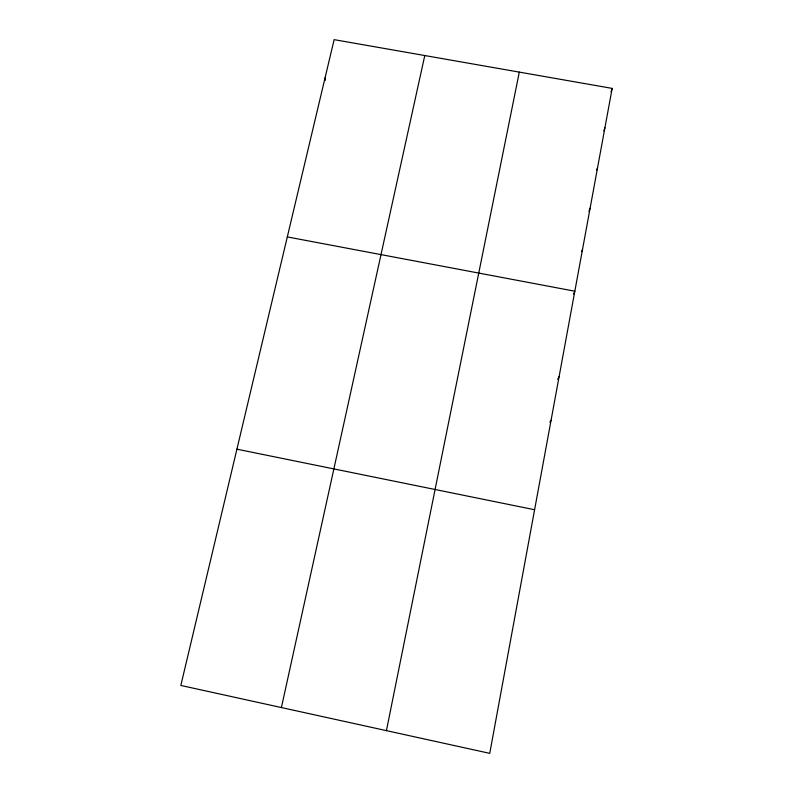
<?xml version="1.0" encoding="UTF-8"?>
<svg xmlns="http://www.w3.org/2000/svg" width="793" height="793" viewBox="0 0 793 793"><rect width="100%" height="100%" fill="white"/><g stroke="black" fill="none" stroke-linecap="round" stroke-linejoin="round"><path stroke-width="1.19" d="M612.166 88.39L489.747 753.35L180.834 685.449L334.131 39.65L612.166 88.39L611.046 91.73M386.419 730.64L519.306 72.113M281.396 707.554L424.78 55.54M603.83 130.885L604.92 127.782M596.752 169.96L597.565 167.739M588.921 211.325L590.101 208.291M581.626 251.619L582.518 249.438M573.557 294.104L574.836 291.209L287.304 236.919M557.677 379.262L559.105 376.635M549.866 422.193L551.056 420.32M236.919 449.185L534.601 509.74M325.031 77.982L325.546 80.232"/></g></svg>
